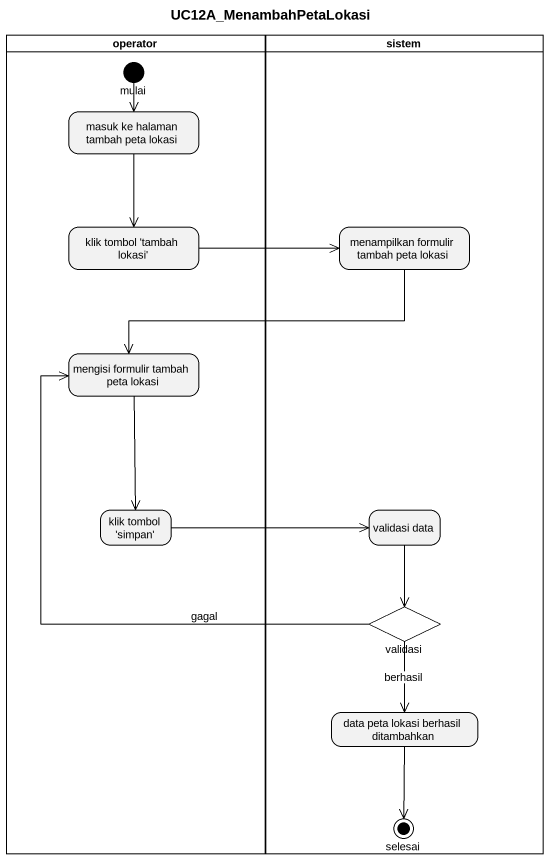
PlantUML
@startuml
title UC12A_MenambahPetaLokasi
hide empty description
state operator <<partition>> {
  state mulai <<start>>
  state "masuk ke halaman tambah peta lokasi" as masuk_ke_halaman_tambah
  state "klik tombol 'tambah lokasi'" as klik_tombol_tambah_lokasi
  state "mengisi formulir tambah peta lokasi" as mengisi_formulir_tambah
  state "klik tombol 'simpan'" as klik_tombol_simpan
}
state sistem <<partition>> {
  state "menampilkan formulir tambah peta lokasi" as menampilkan_formulir_tambah
  state "validasi data" as validasi_data
  state validasi <<choice>>
  state "data peta lokasi berhasil ditambahkan" as data_peta_lokasi_berhasil
  state selesai <<end>>
}
mulai --> masuk_ke_halaman_tambah
masuk_ke_halaman_tambah --> klik_tombol_tambah_lokasi
klik_tombol_tambah_lokasi -right-> menampilkan_formulir_tambah
menampilkan_formulir_tambah -left-> mengisi_formulir_tambah
mengisi_formulir_tambah --> klik_tombol_simpan
klik_tombol_simpan -right-> validasi_data
validasi_data --> validasi
validasi -up-> mengisi_formulir_tambah : gagal
validasi --> data_peta_lokasi_berhasil : berhasil
data_peta_lokasi_berhasil --> selesai
@enduml
